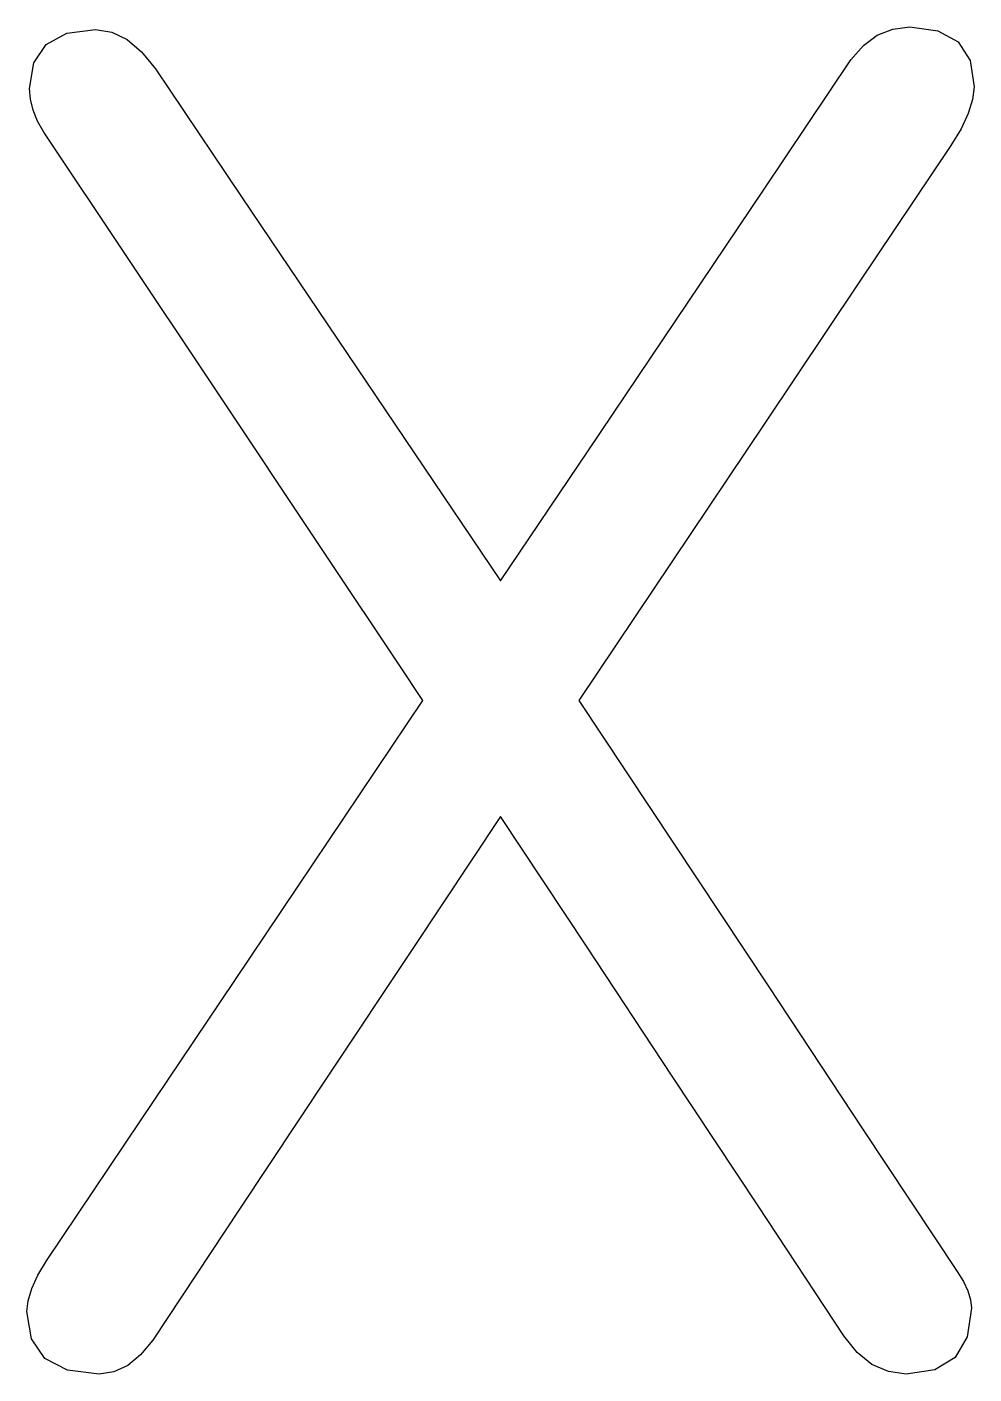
# Model space of a CAD drawing. Extents: x 0 to 3.52, y 0 to 5.
import ezdxf

# ---------------------------------------------------------------- set-up
doc = ezdxf.new("R2010")
doc.units = 0
doc.layers.add('Ebene_1', color=7, linetype='CONTINUOUS')

msp = doc.modelspace()

# ---------------------------------------------------------------- linework, layer by layer
at = {"layer": 'Ebene_1', "color": 7}
msp.add_lwpolyline([(1.470175, 2.500037), (1.382217, 2.631866), (1.118354, 3.027353), (0.678575, 3.686502), (0.06289, 4.60931), (0.03972, 4.650492), (0.023154, 4.691261), (0.013219, 4.731616), (0.009917, 4.771562), (0.025242, 4.867171), (0.071188, 4.935463), (0.14776, 4.976441), (0.254962, 4.990101), (0.314771, 4.980985), (0.371684, 4.953666), (0.425698, 4.908138), (0.476817, 4.844401), (0.797182, 4.369235), (1.117546, 3.894068), (1.437908, 3.418905), (1.758273, 2.943739), (2.083604, 3.427182), (2.408936, 3.910626), (2.734265, 4.39407), (3.059597, 4.877514), (3.105539, 4.931111), (3.157276, 4.969397), (3.21481, 4.99237), (3.278141, 5.000018), (3.382445, 4.986161), (3.456946, 4.944562), (3.50165, 4.875234), (3.516551, 4.778175), (3.511161, 4.730987), (3.495017, 4.678835), (3.468122, 4.621716), (3.430459, 4.559633), (3.085262, 4.044733), (2.740062, 3.529832), (2.394864, 3.014929), (2.049664, 2.500029), (2.400658, 1.970227), (2.751653, 1.440428), (3.102644, 0.910627), (3.453638, 0.380825), (3.476808, 0.343781), (3.493375, 0.308805), (3.503309, 0.275898), (3.506611, 0.245062), (3.491512, 0.13786), (3.44619, 0.061287), (3.370653, 0.015344), (3.264902, 0.00002), (3.198261, 0.00891), (3.137416, 0.035608), (3.082366, 0.080103), (3.033113, 0.142395), (2.714405, 0.624182), (2.395697, 1.105972), (2.076986, 1.58776), (1.758278, 2.069547), (1.43543, 1.583619), (1.112585, 1.097692), (0.789737, 0.611765), (0.466889, 0.125837), (0.422188, 0.070787), (0.374173, 0.031468), (0.322848, 0.007874), (0.268213, 0), (0.15087, 0.014478), (0.067053, 0.057937), (0.016764, 0.13037), (0, 0.231778), (0.004544, 0.272133), (0.018203, 0.317043), (0.040979, 0.366505), (0.072853, 0.42052), (0.42219, 0.940387), (0.771531, 1.460254), (1.120868, 1.980122), (1.470206, 2.499989)], dxfattribs=at)

doc.saveas('drawing.dxf')
